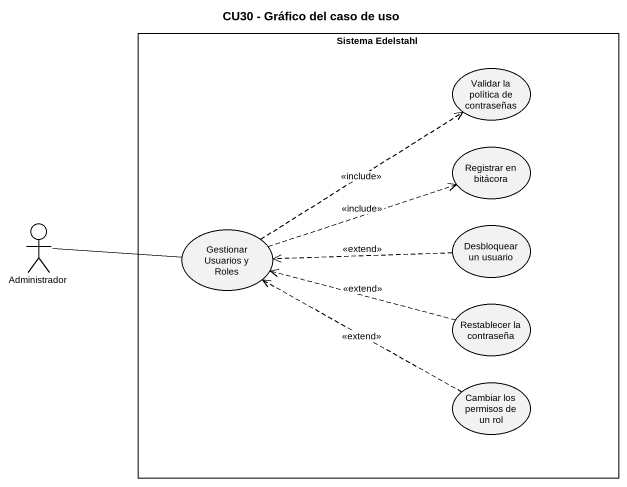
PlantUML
@startuml
title CU30 - Gráfico del caso de uso
rectangle "Sistema Edelstahl" as Sistema_Edelstahl {
  usecase "Validar la política de contraseñas" as Validar_la_política_de
  usecase "Registrar en bitácora" as Registrar_en_bitácora
  usecase "Gestionar Usuarios y Roles" as Gestionar_Usuarios_y_Roles
  usecase "Desbloquear un usuario" as Desbloquear_un_usuario
  usecase "Restablecer la contraseña" as Restablecer_la_contraseña
  usecase "Cambiar los permisos de un rol" as Cambiar_los_permisos_de_un
}
actor Administrador
Administrador -right- Gestionar_Usuarios_y_Roles
Gestionar_Usuarios_y_Roles .up.> Validar_la_política_de : <<include>>
Gestionar_Usuarios_y_Roles .right.> Registrar_en_bitácora : <<include>>
Desbloquear_un_usuario .left.> Gestionar_Usuarios_y_Roles : <<extend>>
Restablecer_la_contraseña .left.> Gestionar_Usuarios_y_Roles : <<extend>>
Cambiar_los_permisos_de_un .left.> Gestionar_Usuarios_y_Roles : <<extend>>
@enduml
